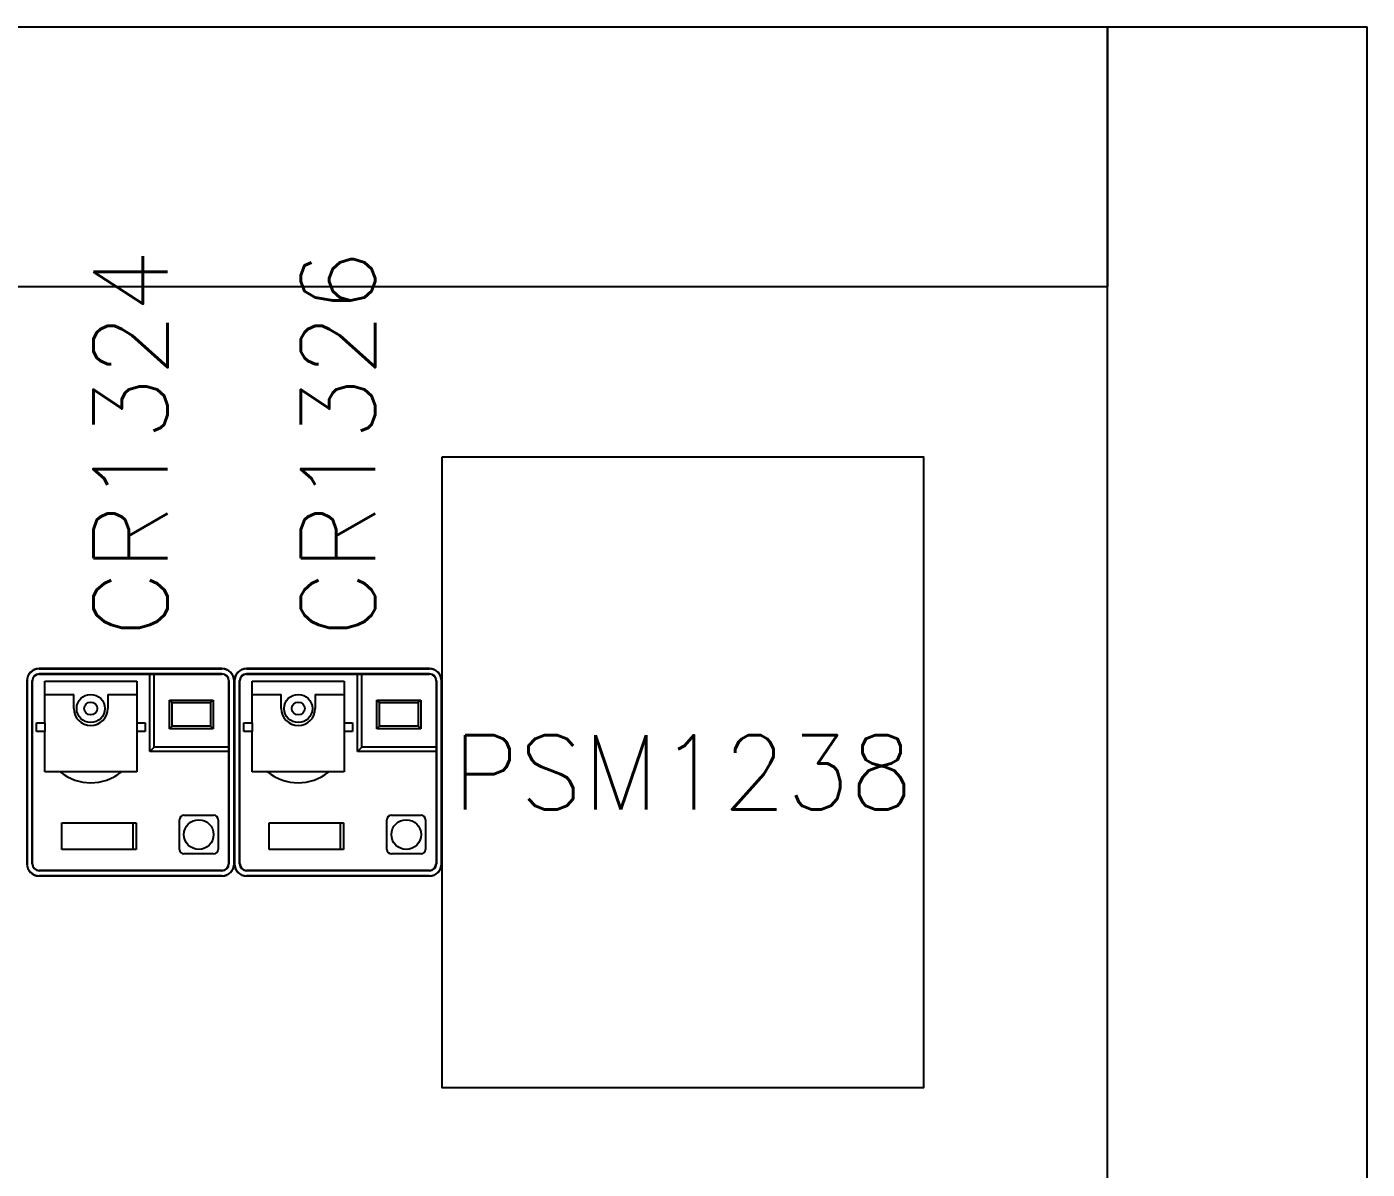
# Model space of a CAD drawing. Header units: inches. Extents: x 0 to 78.1, y 0 to 52.
# Drawn here: x 13.49 to 22.53, y 29.36 to 37.06 of the extents above; entities that cross this region are included whole.
import ezdxf
from ezdxf.enums import TextEntityAlignment as Align

# ---------------------------------------------------------------- set-up
doc = ezdxf.new("R2010")
doc.units = ezdxf.units.IN
doc.header["$MEASUREMENT"] = 0
for name, color, linetype in [('PSYMS', 7, 'Continuous'), ('PTAG', 150, 'Continuous'), ('TRMODEL1', 7, 'Continuous')]:
    doc.layers.add(name, color=color, linetype=linetype)
doc.styles.add('WD', font='romans.shx')

# ---------------------------------------------------------------- blocks, each defined once
blk = doc.blocks.new('BW1500')
at = {"layer": 'PSYMS'}
blk.add_lwpolyline([(14.8603, 22.7798), (14.8603, 18.5298), (18.1103, 18.5298), (18.1103, 22.7798)], close=True, dxfattribs=at)
blk = doc.blocks.new('HDIN5452')
for p, q in [((0, 0.875), (14.39706, 0.875)), ((14.39706, 0.875), (14.39706, -0.875)), ((0, -0.875), (14.39706, -0.875))]:
    blk.add_line(p, q)
blk = doc.blocks.new('VDIN70FA')
for p, q in [((-0.875, 0), (-0.875, 17.18524)), ((-0.875, 17.18524), (0.875, 17.18524)), ((0.875, 0), (0.875, 17.18524))]:
    blk.add_line(p, q)
blk = doc.blocks.new('750XBXRM4L-120A')
at = {"layer": 'TRMODEL1', "color": 7, "linetype": 'Continuous'}
for p, q in [((1.3151, 1.3983), (0.0831, 1.3983)), ((0.0831, 1.3969), (1.3151, 1.3969)), ((1.3151, 1.3968), (0.0831, 1.3968)), ((0.0831, 1.3625), (1.3151, 1.3625)), ((1.3151, 1.3623), (0.0831, 1.3623)), ((0.0831, 1.3607), (0.8301, 1.3607)), ((0.8301, 1.3607), (0.8591, 1.3614)), ((0.8301, 0.8401), (0.8301, 1.3607)), ((0.8591, 0.8691), (0.8591, 1.3614)), ((0.8591, 1.3614), (1.3151, 1.3614)), ((0, 1.3151), (0, 0.0831)), ((0.0013, 0.0831), (0.0013, 1.3151)), ((0.0015, 1.3151), (0.0015, 0.0831)), ((0.0358, 0.0831), (0.0358, 1.3151)), ((0.036, 1.3151), (0.036, 0.0831)), ((0.0375, 0.0831), (0.0375, 1.3151)), ((0.1211, 1.0321), (0.1211, 1.3131)), ((0.1211, 1.3131), (0.7411, 1.3131)), ((0.7411, 1.3131), (0.7411, 1.0321)), ((1.3614, 1.3151), (1.3614, 0.8691)), ((1.3623, 0.0831), (1.3623, 1.3151)), ((1.3625, 1.3151), (1.3625, 0.0831)), ((1.3968, 0.0831), (1.3968, 1.3151)), ((1.3969, 1.3151), (1.3969, 0.0831)), ((1.3983, 0.0831), (1.3983, 1.3151)), ((0.1211, 1.2231), (0.3161, 1.2231)), ((0.3161, 1.1291), (0.3161, 1.2231)), ((0.5461, 1.2231), (0.7411, 1.2231)), ((0.5461, 1.2231), (0.5461, 1.1291)), ((0.9618, 1.1864), (1.2564, 1.1864)), ((0.9791, 1.1691), (0.9618, 1.1864)), ((0.9618, 0.9918), (0.9618, 1.1864)), ((1.2391, 1.1691), (1.2564, 1.1864)), ((1.2564, 1.1864), (1.2564, 0.9918)), ((0.9791, 1.1691), (1.2391, 1.1691)), ((0.9791, 1.0091), (0.9791, 1.1691)), ((1.2391, 1.1691), (1.2391, 1.0091)), ((0.0651, 1.0321), (0.1211, 1.0321)), ((0.0651, 0.9741), (0.0651, 1.0321)), ((0.1211, 1.0321), (0.1211, 0.9741)), ((0.7411, 1.0321), (0.7411, 0.9741)), ((0.7411, 1.0321), (0.7971, 1.0321)), ((0.7971, 1.0321), (0.7971, 0.9741)), ((0.9791, 1.0091), (0.9618, 0.9918)), ((1.2391, 1.0091), (0.9791, 1.0091)), ((1.2391, 1.0091), (1.2564, 0.9918)), ((0.1211, 0.9741), (0.0651, 0.9741)), ((0.1211, 0.7031), (0.1211, 0.9741)), ((0.7411, 0.9741), (0.7411, 0.7031)), ((0.7971, 0.9741), (0.7411, 0.9741)), ((1.2564, 0.9918), (0.9618, 0.9918)), ((0.8591, 0.8691), (0.8301, 0.8401)), ((1.3607, 0.8401), (0.8301, 0.8401)), ((1.3614, 0.8691), (0.8591, 0.8691)), ((1.3614, 0.8691), (1.3607, 0.8401)), ((1.3607, 0.8401), (1.3607, 0.0831)), ((0.2261, 0.7031), (0.1211, 0.7031)), ((0.6361, 0.7031), (0.2261, 0.7031)), ((0.2261, 0.7005), (0.2261, 0.7031)), ((0.7411, 0.7031), (0.6361, 0.7031)), ((0.6361, 0.7031), (0.6361, 0.7005)), ((1.0291, 0.1791), (1.0291, 0.3791)), ((1.0591, 0.4091), (1.2591, 0.4091)), ((1.2891, 0.3791), (1.2891, 0.1791)), ((0.2361, 0.1791), (0.2361, 0.3591)), ((0.2361, 0.3591), (0.7361, 0.3591)), ((0.7161, 0.1791), (0.7161, 0.3591)), ((0.7361, 0.3591), (0.7361, 0.1791)), ((0.7361, 0.1791), (0.2361, 0.1791)), ((1.2591, 0.1491), (1.0591, 0.1491)), ((1.3151, 0.0375), (0.0831, 0.0375)), ((0.0831, 0.036), (1.3151, 0.036)), ((1.3151, 0.0358), (0.0831, 0.0358)), ((0.0831, 0.0015), (1.3151, 0.0015)), ((1.3151, 0.0013), (0.0831, 0.0013)), ((0.0831, 0), (1.3151, 0))]:
    blk.add_line(p, q, dxfattribs=at)
for centre, radius in [((0.4311, 1.1291), 0.095), ((0.4311, 1.1291), 0.0435), ((1.1591, 0.2791), 0.1)]:
    blk.add_circle(centre, radius, dxfattribs=at)
for centre, radius, start, end in [((0.0831, 1.3151), 0.0831, 90, 180), ((0.0831, 1.3151), 0.0818, 90, 180), ((0.0831, 1.3151), 0.0816, 90, 180), ((0.0831, 1.3151), 0.0473, 90, 180), ((0.0831, 1.3151), 0.0472, 90, 180), ((0.0831, 1.3151), 0.0456, 90, 180), ((1.3151, 1.3151), 0.0831, 0, 90), ((1.3151, 1.3151), 0.0818, 0, 90), ((1.3151, 1.3151), 0.0816, 0, 90), ((1.3151, 1.3151), 0.0473, 0, 90), ((1.3151, 1.3151), 0.0472, 0, 90), ((1.3151, 1.3151), 0.0463, 0, 90), ((0.4311, 1.1291), 0.115, 180, 0), ((0.4311, 0.9591), 0.33, 231.5953, 308.4047), ((1.0591, 0.3791), 0.03, 90, 180), ((1.2591, 0.3791), 0.03, 0, 90), ((1.0591, 0.1791), 0.03, 180, 270), ((1.2591, 0.1791), 0.03, 270, 360), ((0.0831, 0.0831), 0.0831, 180, 270), ((0.0831, 0.0831), 0.0818, 180, 270), ((0.0831, 0.0831), 0.0816, 180, 270), ((0.0831, 0.0831), 0.0473, 180, 270), ((0.0831, 0.0831), 0.0472, 180, 270), ((0.0831, 0.0831), 0.0456, 180, 270), ((1.3151, 0.0831), 0.0456, 270, 360), ((1.3151, 0.0831), 0.0831, 270, 360), ((1.3151, 0.0831), 0.0816, 270, 360), ((1.3151, 0.0831), 0.0818, 270, 360), ((1.3151, 0.0831), 0.0473, 270, 360), ((1.3151, 0.0831), 0.0472, 270, 360)]:
    blk.add_arc(centre, radius, start, end, dxfattribs=at)

msp = doc.modelspace()

# ---------------------------------------------------------------- block references
at = {"layer": 'PSYMS'}
for name, p in [('HDIN5452', (6.38016, 36.18344)), ('VDIN70FA', (21.65222, 19.87319))]:
    msp.add_blockref(name, p, dxfattribs=at)
ref = msp.add_blockref('750XBXRM4L-120A', (13.49368, 31.33375), dxfattribs=at)
ref.add_attrib('P_TAG1', 'CR1324', dxfattribs={"layer": 'PTAG', "height": 0.5, "rotation": 90, "style": 'WD', "flags": 8}).set_placement((14.19281, 34.24869), align=Align.MIDDLE_CENTER)
ref = msp.add_blockref('750XBXRM4L-120A', (14.89194, 31.33375), dxfattribs=at)
ref.add_attrib('P_TAG1', 'CR1326', dxfattribs={"layer": 'PTAG', "height": 0.5, "rotation": 90, "style": 'WD', "flags": 8}).set_placement((15.59106, 34.24869), align=Align.MIDDLE_CENTER)
ref = msp.add_blockref('BW1500', (1.42992, 11.3781), dxfattribs=at)
ref.add_attrib('P_TAG1', 'PSM1238', dxfattribs={"layer": 'PTAG', "height": 0.5, "style": 'WD', "flags": 8}).set_placement((17.91519, 32.03288), align=Align.MIDDLE_CENTER)

doc.saveas('drawing.dxf')
